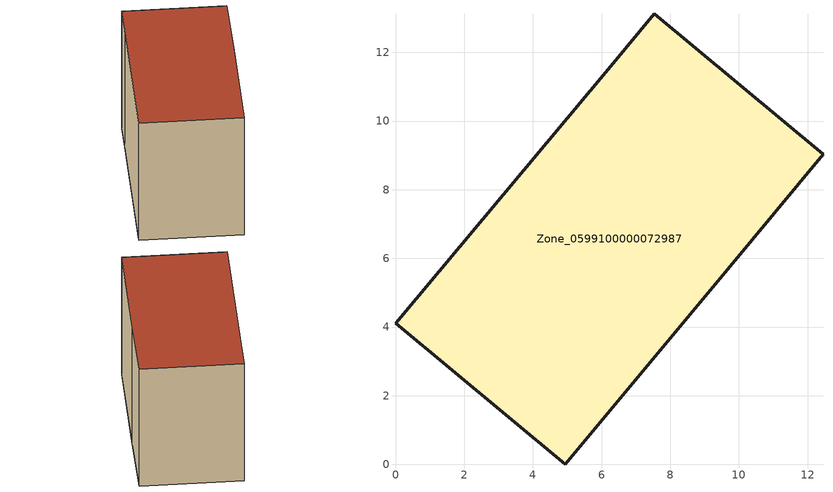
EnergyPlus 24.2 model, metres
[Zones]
Zone_0599100000072987
 floor ground (C_G): 12.45,9.04 9.68,5.68 4.94,0 0,4.11 6.27,11.59 7.54,13.13 z0
 wall outside (C_F): 4.94,0 9.68,5.68 12.45,9.04 7.54,13.13 6.27,11.59 0,4.11 4.94,0 z0:8.66
 roof outside (C_R): 9.68,5.68 12.45,9.04 7.54,13.13 6.27,11.59 0,4.11 4.94,0 z8.66
[BUILDING]
Pand.0599100000072987: North Axis=0; Terrain=City; Loads Convergence Tolerance Value=0.04; Temperature Convergence Tolerance Value=0.4; Solar Distribution=FullExterior; Maximum Number of Warmup Days=25; Minimum Number of Warmup Days=1
[Site:Location]
Rotterdam.The.Hague.AP_ZH_NLD Design_Conditions: Latitude=51.96; Longitude=4.45; Time Zone=1; Elevation=-4.5
[SITE:GROUNDTEMPERATURE:BUILDINGSURFACE]
18, 18, 18, 18, 18, 18, 18, 18, 18, 18, 18, 18
[MATERIAL] Thermal Absorptance=0.9; Solar Absorptance=0.7; Visible Absorptance=0.7
Name | Roughness | Thickness | Conductivity | Density | Specific Heat
G.TI.1946-1964 | MediumSmooth | 0.15 | 1 | 540 | 1210
F.TI.1946-1964 | Rough | 0.3 | 0.857143 | 1920 | 840
R.TI.1946-1964 | MediumRough | 0.2 | 0.277778 | 1500 | 1000
[CONSTRUCTION]
C_G: G.TI.1946-1964
C_F: F.TI.1946-1964
C_R: R.TI.1946-1964
[ZONE]
Zone_0599100000072987: Type=1; Multiplier=1; Ceiling Height=Autocalculate; Volume=Autocalculate; Floor Area=autocalculate; Part of Total Floor Area=Yes
[ZONEINFILTRATION:DESIGNFLOWRATE]
Infil_Zone_0599100000072987: Zone or ZoneList or Space or SpaceList=Zone_0599100000072987; Schedule=AlwaysOn; Design Flow Rate Calculation Method=Flow/Area; Flow Rate per Floor Area=0.003; Constant Term Coefficient=1; Temperature Term Coefficient=0; Velocity Term Coefficient=0; Velocity Squared Term Coefficient=0
[HVACTEMPLATE:ZONE:IDEALLOADSAIRSYSTEM]
Zone_0599100000072987: Maximum Heating Supply Air Temperature=50; Minimum Cooling Supply Air Temperature=13; Maximum Heating Supply Air Humidity Ratio=0.0156; Minimum Cooling Supply Air Humidity Ratio=0.0077; Heating Limit=NoLimit; Cooling Limit=NoLimit; Dehumidification Control Type=ConstantSensibleHeatRatio; Cooling Sensible Heat Ratio=0.7; Dehumidification Setpoint=60; Humidification Control Type=None; Humidification Setpoint=30; Outdoor Air Method=None; Outdoor Air Flow Rate per Person=0.00944; Outdoor Air Flow Rate per Zone Floor Area=0; Outdoor Air Flow Rate per Zone=0; Demand Controlled Ventilation Type=None; Outdoor Air Economizer Type=NoEconomizer; Heat Recovery Type=None; Sensible Heat Recovery Effectiveness=0.7; Latent Heat Recovery Effectiveness=0.65
[ZONECONTROL:THERMOSTAT]
ThermostatControl_Zone_0599100000072987: Zone or ZoneList=Zone_0599100000072987; Control Type Schedule=DualSetpointControlType; Control 1=Thermostat_Zone_0599100000072987; Temperature Difference Between Cutout And Setpoint=0
[THERMOSTATSETPOINT:DUALSETPOINT]
Thermostat_Zone_0599100000072987: Heating Setpoint Temperature Schedule=HeatingSetpoint_Zone_0599100000072987; Cooling Setpoint Temperature Schedule=CoolingSetpoint_Zone_0599100000072987
[SCHEDULE:COMPACT]
HeatingSetpoint_Zone_0599100000072987: Through: 12/31, For: AllDays, Until: 24:00, 21
CoolingSetpoint_Zone_0599100000072987: Through: 12/31, For: AllDays, Until: 24:00, 24
DualSetpointControlType: Through: 12/31, For: AllDays, Until: 24:00, 4
AlwaysOn: Through: 12/31, For: AllDays, Until: 24:00, 1
